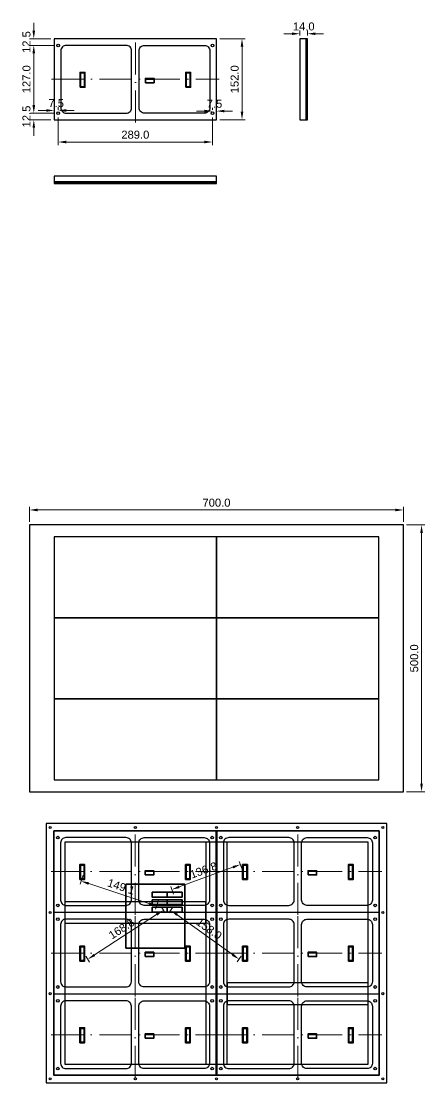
# Model space of a CAD drawing. Header units: inches. Extents: x 49419 to 111780, y 786065 to 1579898.
# Drawn here: x 57085 to 57841, y 789477 to 791467 of the extents above; entities that cross this region are included whole.
import ezdxf

# ---------------------------------------------------------------- set-up
doc = ezdxf.new("R2010")
doc.units = ezdxf.units.IN
doc.header["$MEASUREMENT"] = 0
doc.header["$PDMODE"] = 35
doc.header["$PDSIZE"] = -3
doc.linetypes.add('ACAD_ISO10W100', pattern=[18, 12, -3, 0, -3])
doc.layers.add('cutout', color=2, linetype='Continuous')
doc.layers.add('LED', color=1, linetype='Continuous')
doc.layers.add('Main Frame', color=4, linetype='Continuous', lineweight=0)
doc.layers.add('Nep V', color=1, linetype='Continuous', lineweight=35)
doc.styles.add('Arial3', font='arial.ttf', dxfattribs={"height": 15})
doc.dimstyles.new('Copy(5) of bom TL3-1', dxfattribs={"dimtxt": 15, "dimasz": 15, "dimexe": 6, "dimexo": 6, "dimgap": 6, "dimtad": 1, "dimdec": 1, "dimlfac": 0.333333, "dimzin": 0, "dimdsep": 46, "dimtxsty": 'Arial3', "dimcen": 0.09, "dimclrd": 8, "dimclre": 9, "dimclrt": 5, "dimadec": 0, "dimazin": 0, "dimtfac": 1, "dimtdec": 1, "dimtix": 1, "dimtofl": 0, "dimtmove": 0, "dimatfit": 3, "dimfxl": 1, "dimtolj": 1, "dimtzin": 0, "dimlwd": 0, "dimlwe": 0, "dimarcsym": 0})

# ---------------------------------------------------------------- blocks, each defined once
blk = doc.blocks.new('*D364')
at = {"layer": 'cutout', "color": 8, "linetype": 'Continuous', "lineweight": 0}
for p, q in [((57132, 791299.6), (57117, 791299.6)), ((57169.5, 791299.6), (57184.5, 791299.6))]:
    blk.add_line(p, q, dxfattribs=at)
at = {"layer": 'cutout', "color": 9, "linetype": 'Continuous', "lineweight": 0}
for p, q in [((57147, 791300.6), (57147, 791305.6)), ((57154.5, 791300.6), (57154.5, 791305.6))]:
    blk.add_line(p, q, dxfattribs=at)
at = {"layer": 'cutout', "color": 8, "linetype": 'Continuous'}
for points in [[(57132, 791302.1), (57132, 791297.1), (57147, 791299.6)], [(57169.5, 791302.1), (57169.5, 791297.1), (57154.5, 791299.6)]]:
    blk.add_solid(points, dxfattribs=at)
at = {"layer": 'Defpoints', "color": 0, "linetype": 'Continuous'}
for p in [(57147, 791299.6), (57147, 791294.6), (57154.5, 791294.6)]:
    blk.add_point(p, dxfattribs=at)
at = {"layer": 'cutout', "color": 5, "linetype": 'Continuous', "insert": (57150.8, 791313.2), "char_height": 15, "attachment_point": 5, "style": 'Arial3'}
blk.add_mtext('\\A1;7.5', dxfattribs=at)
blk = doc.blocks.new('*D365')
at = {"layer": 'cutout', "color": 8, "linetype": 'Continuous', "lineweight": 0}
for p, q in [((57428.5, 791298.5), (57413.5, 791298.5)), ((57466, 791298.5), (57481, 791298.5))]:
    blk.add_line(p, q, dxfattribs=at)
at = {"layer": 'cutout', "color": 9, "linetype": 'Continuous', "lineweight": 0}
for p, q in [((57443.5, 791300.6), (57443.5, 791304.5)), ((57451, 791300.6), (57451, 791304.5))]:
    blk.add_line(p, q, dxfattribs=at)
at = {"layer": 'cutout', "color": 8, "linetype": 'Continuous'}
for points in [[(57428.5, 791301), (57428.5, 791296), (57443.5, 791298.5)], [(57466, 791301), (57466, 791296), (57451, 791298.5)]]:
    blk.add_solid(points, dxfattribs=at)
at = {"layer": 'Defpoints', "color": 0, "linetype": 'Continuous'}
for p in [(57451, 791298.5), (57443.5, 791294.6), (57451, 791294.6)]:
    blk.add_point(p, dxfattribs=at)
at = {"layer": 'cutout', "color": 5, "linetype": 'Continuous', "insert": (57447.3, 791312.1), "char_height": 15, "attachment_point": 5, "style": 'Arial3'}
blk.add_mtext('\\A1;7.5', dxfattribs=at)
blk = doc.blocks.new('*D366')
at = {"layer": 'cutout', "color": 9, "linetype": 'Continuous', "lineweight": 0}
for p, q in [((57154.5, 791286.6), (57154.5, 791234.5)), ((57443.5, 791286.6), (57443.5, 791234.5))]:
    blk.add_line(p, q, dxfattribs=at)
at = {"layer": 'cutout', "color": 8, "linetype": 'Continuous', "lineweight": 0}
blk.add_line((57169.5, 791240.5), (57428.5, 791240.5), dxfattribs=at)
at = {"layer": 'cutout', "color": 8, "linetype": 'Continuous'}
for points in [[(57169.5, 791243), (57169.5, 791238), (57154.5, 791240.5)], [(57428.5, 791243), (57428.5, 791238), (57443.5, 791240.5)]]:
    blk.add_solid(points, dxfattribs=at)
at = {"layer": 'Defpoints', "color": 0, "linetype": 'Continuous'}
for p in [(57154.5, 791292.6), (57443.5, 791292.6), (57443.5, 791240.5)]:
    blk.add_point(p, dxfattribs=at)
at = {"layer": 'cutout', "color": 5, "linetype": 'Continuous', "insert": (57299, 791254.1), "char_height": 15, "attachment_point": 5, "style": 'Arial3'}
blk.add_mtext('\\A1;289.0', dxfattribs=at)
blk = doc.blocks.new('*D367')
at = {"layer": 'cutout', "color": 9, "linetype": 'Continuous', "lineweight": 0}
for p, q in [((57148.5, 791421.6), (57102.8, 791421.6)), ((57148.5, 791294.6), (57102.8, 791294.6))]:
    blk.add_line(p, q, dxfattribs=at)
at = {"layer": 'cutout', "color": 8, "linetype": 'Continuous', "lineweight": 0}
blk.add_line((57108.8, 791309.6), (57108.8, 791406.6), dxfattribs=at)
at = {"layer": 'cutout', "color": 8, "linetype": 'Continuous'}
for points in [[(57106.3, 791406.6), (57111.3, 791406.6), (57108.8, 791421.6)], [(57106.3, 791309.6), (57111.3, 791309.6), (57108.8, 791294.6)]]:
    blk.add_solid(points, dxfattribs=at)
at = {"layer": 'Defpoints', "color": 0, "linetype": 'Continuous'}
for p in [(57108.8, 791421.6), (57154.5, 791421.6), (57154.5, 791294.6)]:
    blk.add_point(p, dxfattribs=at)
at = {"layer": 'cutout', "color": 5, "linetype": 'Continuous', "insert": (57095.2, 791358.1), "char_height": 15, "attachment_point": 5, "rotation": 90, "style": 'Arial3'}
blk.add_mtext('\\A1;127.0', dxfattribs=at)
blk = doc.blocks.new('*D368')
at = {"layer": 'cutout', "color": 8, "linetype": 'Continuous', "lineweight": 0}
for p, q in [((57108.8, 791449.1), (57108.8, 791464.1)), ((57108.8, 791406.6), (57108.8, 791391.6))]:
    blk.add_line(p, q, dxfattribs=at)
at = {"layer": 'cutout', "color": 9, "linetype": 'Continuous', "lineweight": 0}
for p, q in [((57141, 791434.1), (57102.8, 791434.1)), ((57148.5, 791421.6), (57102.8, 791421.6))]:
    blk.add_line(p, q, dxfattribs=at)
at = {"layer": 'cutout', "color": 8, "linetype": 'Continuous'}
for points in [[(57106.3, 791449.1), (57111.3, 791449.1), (57108.8, 791434.1)], [(57106.3, 791406.6), (57111.3, 791406.6), (57108.8, 791421.6)]]:
    blk.add_solid(points, dxfattribs=at)
at = {"layer": 'Defpoints', "color": 0, "linetype": 'Continuous'}
for p in [(57108.8, 791434.1), (57147, 791434.1), (57154.5, 791421.6)]:
    blk.add_point(p, dxfattribs=at)
at = {"layer": 'cutout', "color": 5, "linetype": 'Continuous', "insert": (57095.2, 791427.8), "char_height": 15, "attachment_point": 5, "rotation": 90, "style": 'Arial3'}
blk.add_mtext('\\A1;12.5', dxfattribs=at)
blk = doc.blocks.new('*D369')
at = {"layer": 'cutout', "color": 8, "linetype": 'Continuous', "lineweight": 0}
for p, q in [((57108.8, 791309.6), (57108.8, 791324.6)), ((57108.8, 791267.1), (57108.8, 791252.1))]:
    blk.add_line(p, q, dxfattribs=at)
at = {"layer": 'cutout', "color": 9, "linetype": 'Continuous', "lineweight": 0}
for p, q in [((57148.5, 791294.6), (57102.8, 791294.6)), ((57141, 791282.1), (57102.8, 791282.1))]:
    blk.add_line(p, q, dxfattribs=at)
at = {"layer": 'cutout', "color": 8, "linetype": 'Continuous'}
for points in [[(57106.3, 791309.6), (57111.3, 791309.6), (57108.8, 791294.6)], [(57106.3, 791267.1), (57111.3, 791267.1), (57108.8, 791282.1)]]:
    blk.add_solid(points, dxfattribs=at)
at = {"layer": 'Defpoints', "color": 0, "linetype": 'Continuous'}
for p in [(57108.8, 791282.1), (57147, 791282.1), (57154.5, 791294.6)]:
    blk.add_point(p, dxfattribs=at)
at = {"layer": 'cutout', "color": 5, "linetype": 'Continuous', "insert": (57095.2, 791288.3), "char_height": 15, "attachment_point": 5, "rotation": 90, "style": 'Arial3'}
blk.add_mtext('\\A1;12.5', dxfattribs=at)
blk = doc.blocks.new('*D370')
at = {"layer": 'cutout', "color": 9, "linetype": 'Continuous', "lineweight": 0}
for p, q in [((57457, 791434.1), (57504.8, 791434.1)), ((57457, 791282.1), (57504.8, 791282.1))]:
    blk.add_line(p, q, dxfattribs=at)
at = {"layer": 'cutout', "color": 8, "linetype": 'Continuous', "lineweight": 0}
blk.add_line((57498.8, 791419.1), (57498.8, 791297.1), dxfattribs=at)
at = {"layer": 'cutout', "color": 8, "linetype": 'Continuous'}
for points in [[(57496.3, 791419.1), (57501.3, 791419.1), (57498.8, 791434.1)], [(57496.3, 791297.1), (57501.3, 791297.1), (57498.8, 791282.1)]]:
    blk.add_solid(points, dxfattribs=at)
at = {"layer": 'Defpoints', "color": 0, "linetype": 'Continuous'}
for p in [(57451, 791434.1), (57451, 791282.1), (57498.8, 791282.1)]:
    blk.add_point(p, dxfattribs=at)
at = {"layer": 'cutout', "color": 5, "linetype": 'Continuous', "insert": (57485.1, 791358.1), "char_height": 15, "attachment_point": 5, "rotation": 90, "style": 'Arial3'}
blk.add_mtext('\\A1;152.0', dxfattribs=at)
blk = doc.blocks.new('*D371')
at = {"layer": 'cutout', "color": 8, "linetype": 'Continuous', "lineweight": 0}
for p, q in [((57592.4, 791443.4), (57577.4, 791443.4)), ((57636.4, 791443.4), (57651.4, 791443.4))]:
    blk.add_line(p, q, dxfattribs=at)
at = {"layer": 'cutout', "color": 9, "linetype": 'Continuous', "lineweight": 0}
for p, q in [((57607.4, 791440.1), (57607.4, 791449.4)), ((57621.4, 791440.1), (57621.4, 791449.4))]:
    blk.add_line(p, q, dxfattribs=at)
at = {"layer": 'cutout', "color": 8, "linetype": 'Continuous'}
for points in [[(57592.4, 791445.9), (57592.4, 791440.9), (57607.4, 791443.4)], [(57636.4, 791445.9), (57636.4, 791440.9), (57621.4, 791443.4)]]:
    blk.add_solid(points, dxfattribs=at)
at = {"layer": 'Defpoints', "color": 0, "linetype": 'Continuous'}
for p in [(57621.4, 791443.4), (57607.4, 791434.1), (57621.4, 791434.1)]:
    blk.add_point(p, dxfattribs=at)
at = {"layer": 'cutout', "color": 5, "linetype": 'Continuous', "insert": (57614.4, 791457), "char_height": 15, "attachment_point": 5, "style": 'Arial3'}
blk.add_mtext('\\A1;14.0', dxfattribs=at)
blk = doc.blocks.new('*D372')
at = {"layer": 'cutout', "color": 9, "linetype": 'Continuous', "lineweight": 0}
for p, q in [((57807, 790522.7), (57841.1, 790522.7)), ((57807, 790022.7), (57841.1, 790022.7))]:
    blk.add_line(p, q, dxfattribs=at)
at = {"layer": 'cutout', "color": 8, "linetype": 'Continuous', "lineweight": 0}
blk.add_line((57835.1, 790507.7), (57835.1, 790037.7), dxfattribs=at)
at = {"layer": 'cutout', "color": 8, "linetype": 'Continuous'}
for points in [[(57832.6, 790507.7), (57837.6, 790507.7), (57835.1, 790522.7)], [(57832.6, 790037.7), (57837.6, 790037.7), (57835.1, 790022.7)]]:
    blk.add_solid(points, dxfattribs=at)
at = {"layer": 'Defpoints', "color": 0, "linetype": 'Continuous'}
for p in [(57801, 790522.7), (57801, 790022.7), (57835.1, 790022.7)]:
    blk.add_point(p, dxfattribs=at)
at = {"layer": 'cutout', "color": 5, "linetype": 'Continuous', "insert": (57821.4, 790272.7), "char_height": 15, "attachment_point": 5, "rotation": 90, "style": 'Arial3'}
blk.add_mtext('\\A1;500.0', dxfattribs=at)
blk = doc.blocks.new('*D373')
at = {"layer": 'cutout', "color": 9, "linetype": 'Continuous', "lineweight": 0}
for p, q in [((57101, 790528.7), (57101, 790556.8)), ((57801, 790528.7), (57801, 790556.8))]:
    blk.add_line(p, q, dxfattribs=at)
at = {"layer": 'cutout', "color": 8, "linetype": 'Continuous', "lineweight": 0}
blk.add_line((57116, 790550.8), (57786, 790550.8), dxfattribs=at)
at = {"layer": 'cutout', "color": 8, "linetype": 'Continuous'}
for points in [[(57116, 790553.3), (57116, 790548.3), (57101, 790550.8)], [(57786, 790553.3), (57786, 790548.3), (57801, 790550.8)]]:
    blk.add_solid(points, dxfattribs=at)
at = {"layer": 'Defpoints', "color": 0, "linetype": 'Continuous'}
for p in [(57801, 790550.8), (57101, 790522.7), (57801, 790522.7)]:
    blk.add_point(p, dxfattribs=at)
at = {"layer": 'cutout', "color": 5, "linetype": 'Continuous', "insert": (57451, 790564.4), "char_height": 15, "attachment_point": 5, "style": 'Arial3'}
blk.add_mtext('\\A1;700.0', dxfattribs=at)
blk = doc.blocks.new('led P3.75 s')
at = {"layer": 'LED', "color": 1, "linetype": 'Continuous'}
for p, q in [((11, 152), (11, 0)), ((12.5, 152), (12.5, 0))]:
    blk.add_line(p, q, dxfattribs=at)
blk.add_lwpolyline([(0, 0), (14, 0), (14, 152), (0, 152)], close=True, dxfattribs=at)
blk = doc.blocks.new('led P3.75 back')
at = {"layer": 'cutout', "linetype": 'Continuous'}
for centre in [(7.5, 139.5), (296.5, 139.5), (7.5, 12.5), (296.5, 12.5)]:
    blk.add_circle(centre, 2.5, dxfattribs=at)
at = {"layer": 'LED', "color": 1, "linetype": 'Continuous'}
blk.add_lwpolyline([(0, 0), (304, 0), (304, 152), (0, 152)], close=True, dxfattribs=at)
for points in [[(22.5, 12.5), (135, 12.5, 0.414214), (145, 22.5), (145, 129.5, 0.414214), (135, 139.5), (22.5, 139.5, 0.414214), (12.5, 129.5), (12.5, 22.5, 0.414214)], [(281.5, 12.5), (169, 12.5, -0.414214), (159, 22.5), (159, 129.5, -0.414214), (169, 139.5), (281.5, 139.5, -0.414214), (291.5, 129.5), (291.5, 22.5, -0.414214)]]:
    blk.add_lwpolyline(points, format="xyb", close=True, dxfattribs=at)
at = {"layer": 'Main Frame', "linetype": 'ACAD_ISO10W100', "ltscale": 5}
for p, q in [((152, -5), (152, 157)), ((-5, 76), (309, 76))]:
    blk.add_line(p, q, dxfattribs=at)
at = {"layer": 'Nep V', "linetype": 'Continuous'}
for p, q in [((49.5, 77), (48.5, 77)), ((49.5, 73), (48.5, 73)), ((171, 76.5), (187, 76.5)), ((247.5, 77), (246.5, 77)), ((247.5, 73), (246.5, 73))]:
    blk.add_line(p, q, dxfattribs=at)
for points in [[(48.5, 61), (57.5, 61), (57.5, 89), (48.5, 89)], [(49.5, 62), (56.5, 62), (56.5, 88), (49.5, 88)], [(246.5, 61), (255.5, 61), (255.5, 89), (246.5, 89)], [(247.5, 62), (254.5, 62), (254.5, 88), (247.5, 88)], [(171, 69.5), (187, 69.5), (187, 77.5), (171, 77.5)]]:
    blk.add_lwpolyline(points, close=True, dxfattribs=at)
blk = doc.blocks.new('led P3.75 bottom')
at = {"layer": 'LED', "color": 1, "linetype": 'Continuous'}
for p, q in [((304, -11), (0, -11)), ((304, -12.5), (0, -12.5))]:
    blk.add_line(p, q, dxfattribs=at)
blk.add_lwpolyline([(0, 0), (0, -14), (304, -14), (304, 0)], close=True, dxfattribs=at)
blk = doc.blocks.new('*D397')
at = {"layer": 'Defpoints', "color": 0, "linetype": 'Continuous'}
for p in [(57203, 789872.2), (57197.4, 789855.2), (57344.5, 789825.2)]:
    blk.add_point(p, dxfattribs=at)
at = {"layer": 'Nep V', "color": 9, "linetype": 'Continuous', "lineweight": 0}
for p, q in [((57201.1, 789866.5), (57195.5, 789849.5)), ((57342.6, 789819.5), (57337, 789802.5))]:
    blk.add_line(p, q, dxfattribs=at)
at = {"layer": 'Nep V', "color": 8, "linetype": 'Continuous', "lineweight": 0}
blk.add_line((57324.6, 789813), (57211.6, 789850.5), dxfattribs=at)
at = {"layer": 'Nep V', "color": 8, "linetype": 'Continuous'}
for points in [[(57212.4, 789852.9), (57210.8, 789848.1), (57197.4, 789855.2)], [(57325.4, 789815.3), (57323.9, 789810.6), (57338.9, 789808.2)]]:
    blk.add_solid(points, dxfattribs=at)
at = {"layer": 'Nep V', "color": 5, "linetype": 'Continuous', "insert": (57272.4, 789844.7), "char_height": 15, "attachment_point": 5, "rotation": 341.6258, "style": 'Arial3'}
blk.add_mtext('\\A1;149.1', dxfattribs=at)
blk = doc.blocks.new('*D398')
at = {"layer": 'Defpoints', "color": 0, "linetype": 'Continuous'}
for p in [(57495.9, 789886.3), (57501, 789872.2), (57372.5, 789825.2)]:
    blk.add_point(p, dxfattribs=at)
at = {"layer": 'Nep V', "color": 9, "linetype": 'Continuous', "lineweight": 0}
for p, q in [((57499, 789877.8), (57493.8, 789891.9)), ((57370.5, 789830.8), (57365.3, 789844.9))]:
    blk.add_line(p, q, dxfattribs=at)
at = {"layer": 'Nep V', "color": 8, "linetype": 'Continuous', "lineweight": 0}
blk.add_line((57381.4, 789844.5), (57481.8, 789881.2), dxfattribs=at)
at = {"layer": 'Nep V', "color": 8, "linetype": 'Continuous'}
for points in [[(57480.9, 789883.5), (57482.6, 789878.8), (57495.9, 789886.3)], [(57380.6, 789846.8), (57382.3, 789842.1), (57367.4, 789839.3)]]:
    blk.add_solid(points, dxfattribs=at)
at = {"layer": 'Nep V', "color": 5, "linetype": 'Continuous', "insert": (57426.9, 789875.6), "char_height": 15, "attachment_point": 5, "rotation": 20.0904, "style": 'Arial3'}
blk.add_mtext('\\A1;136.8', dxfattribs=at)
blk = doc.blocks.new('*D399')
at = {"layer": 'Defpoints', "color": 0, "linetype": 'Continuous'}
for p in [(57344.5, 789811.2), (57203, 789719.2), (57209.9, 789708.6)]:
    blk.add_point(p, dxfattribs=at)
at = {"layer": 'Nep V', "color": 9, "linetype": 'Continuous', "lineweight": 0}
for p, q in [((57347.8, 789806.2), (57354.7, 789795.5)), ((57206.3, 789714.2), (57213.2, 789703.5))]:
    blk.add_line(p, q, dxfattribs=at)
at = {"layer": 'Nep V', "color": 8, "linetype": 'Continuous', "lineweight": 0}
blk.add_line((57338.8, 789792.4), (57222.5, 789716.8), dxfattribs=at)
at = {"layer": 'Nep V', "color": 8, "linetype": 'Continuous'}
for points in [[(57337.5, 789794.5), (57340.2, 789790.3), (57351.4, 789800.6)], [(57221.1, 789718.8), (57223.9, 789714.7), (57209.9, 789708.6)]]:
    blk.add_solid(points, dxfattribs=at)
at = {"layer": 'Nep V', "color": 5, "linetype": 'Continuous', "insert": (57273.2, 789766), "char_height": 15, "attachment_point": 5, "rotation": 33.031, "style": 'Arial3'}
blk.add_mtext('\\A1;168.8', dxfattribs=at)
blk = doc.blocks.new('*D400')
at = {"layer": 'Defpoints', "color": 0, "linetype": 'Continuous'}
for p in [(57372.5, 789811.2), (57493.5, 789708.6), (57501, 789719.2)]:
    blk.add_point(p, dxfattribs=at)
at = {"layer": 'Nep V', "color": 9, "linetype": 'Continuous', "lineweight": 0}
for p, q in [((57369, 789806.3), (57361.5, 789795.8)), ((57497.5, 789714.3), (57490, 789703.8))]:
    blk.add_line(p, q, dxfattribs=at)
at = {"layer": 'Nep V', "color": 8, "linetype": 'Continuous', "lineweight": 0}
blk.add_line((57377.2, 789791.9), (57481.3, 789717.4), dxfattribs=at)
at = {"layer": 'Nep V', "color": 8, "linetype": 'Continuous'}
for points in [[(57378.6, 789793.9), (57375.7, 789789.9), (57365, 789800.6)], [(57482.7, 789719.4), (57479.8, 789715.3), (57493.5, 789708.6)]]:
    blk.add_solid(points, dxfattribs=at)
at = {"layer": 'Nep V', "color": 5, "linetype": 'Continuous', "insert": (57437.2, 789765.7), "char_height": 15, "attachment_point": 5, "rotation": 324.3991, "style": 'Arial3'}
blk.add_mtext('\\A1;158.0', dxfattribs=at)

msp = doc.modelspace()

# ---------------------------------------------------------------- linework, layer by layer
at = {"layer": 'cutout', "color": 1, "linetype": 'Continuous'}
for points in [[(57101.02, 790022.75), (57801.02, 790022.75), (57801.02, 790522.75), (57101.02, 790522.75)], [(57147.02, 790044.75), (57755.02, 790044.75), (57755.02, 790500.75), (57147.02, 790500.75)], [(57132.02, 789477.19), (57770.02, 789477.19), (57770.02, 789963.19), (57132.02, 789963.19)], [(57146.52, 789491.19), (57755.52, 789491.19), (57755.52, 789949.19), (57146.52, 789949.19)], [(57167.02, 789512.19), (57735.02, 789512.19), (57735.02, 789928.19), (57167.02, 789928.19)], [(57431.02, 789512.19), (57471.02, 789512.19), (57471.02, 789928.19), (57431.02, 789928.19)], [(57431.02, 789776.19), (57431.02, 789816.19), (57167.02, 789816.19), (57167.02, 789776.19)], [(57735.02, 789624.19), (57735.02, 789664.19), (57471.02, 789664.19), (57471.02, 789624.19)]]:
    msp.add_lwpolyline(points, close=True, dxfattribs=at)
at = {"layer": 'cutout', "linetype": 'Continuous'}
for centre in [(57139.52, 789955.69), (57299.02, 789955.69), (57451.02, 789955.69), (57603.02, 789955.69), (57762.52, 789955.69), (57139.52, 789796.19), (57762.52, 789796.19), (57139.52, 789644.19), (57762.52, 789644.19), (57139.52, 789484.69), (57299.02, 789484.69), (57451.02, 789484.69), (57603.02, 789484.69), (57762.52, 789484.69)]:
    msp.add_circle(centre, 2, dxfattribs=at)
at = {"layer": 'LED', "color": 1, "linetype": 'Continuous'}
for points in [[(57147.02, 790348.75), (57451.02, 790348.75), (57451.02, 790500.75), (57147.02, 790500.75)], [(57451.02, 790348.75), (57755.02, 790348.75), (57755.02, 790500.75), (57451.02, 790500.75)], [(57147.02, 790196.75), (57451.02, 790196.75), (57451.02, 790348.75), (57147.02, 790348.75)], [(57451.02, 790196.75), (57755.02, 790196.75), (57755.02, 790348.75), (57451.02, 790348.75)], [(57147.02, 790044.75), (57451.02, 790044.75), (57451.02, 790196.75), (57147.02, 790196.75)], [(57451.02, 790044.75), (57755.02, 790044.75), (57755.02, 790196.75), (57451.02, 790196.75)]]:
    msp.add_lwpolyline(points, close=True, dxfattribs=at)
at = {"layer": 'Nep V', "linetype": 'Continuous'}
msp.add_line((57451.02, 789949.19), (57451.02, 789491.19), dxfattribs=at)
for points in [[(57146.52, 789949.19), (57755.52, 789949.19), (57755.52, 789491.19), (57146.52, 789491.19)], [(57281.52, 789729.19), (57391.52, 789729.19), (57391.52, 789849.19), (57281.52, 789849.19)], [(57330.52, 789834.19), (57330.52, 789825.19), (57358.52, 789825.19), (57358.52, 789834.19)], [(57358.52, 789834.19), (57358.52, 789825.19), (57386.52, 789825.19), (57386.52, 789834.19)], [(57330.52, 789820.19), (57330.52, 789811.19), (57358.52, 789811.19), (57358.52, 789820.19)], [(57330.52, 789806.19), (57330.52, 789797.19), (57358.52, 789797.19), (57358.52, 789806.19)], [(57358.52, 789820.19), (57358.52, 789811.19), (57386.52, 789811.19), (57386.52, 789820.19)], [(57358.52, 789806.19), (57358.52, 789797.19), (57386.52, 789797.19), (57386.52, 789806.19)]]:
    msp.add_lwpolyline(points, close=True, dxfattribs=at)

# ---------------------------------------------------------------- block references
at = {"layer": 'cutout', "color": 1, "linetype": 'Continuous'}
for name, p in [('led P3.75 back', (57147.02, 791282.05)), ('led P3.75 s', (57607.41, 791282.05)), ('led P3.75 bottom', (57147.02, 791176.58)), ('led P3.75 back', (57146.52, 789797.19)), ('led P3.75 back', (57451.52, 789797.19)), ('led P3.75 back', (57146.52, 789644.19)), ('led P3.75 back', (57451.52, 789644.19)), ('led P3.75 back', (57146.52, 789491.19)), ('led P3.75 back', (57451.52, 789491.19))]:
    msp.add_blockref(name, p, dxfattribs=at)

# ---------------------------------------------------------------- dimensions: what is measured, and where the dimension line sits
for base, p1, p2, override, picture, middle in [((57108.82, 791434.05), (57154.52, 791421.55), (57147.02, 791434.05), {"dimlfac": 1, "dimtmove": 1}, '*D368', (57095.16, 791427.8)), ((57108.82, 791421.55), (57154.52, 791294.55), (57154.52, 791421.55), {"dimlfac": 1}, '*D367', (57095.16, 791358.05)), ((57498.76, 791282.05), (57451.02, 791434.05), (57451.02, 791282.05), {"dimlfac": 1}, '*D370', (57485.1, 791358.05)), ((57108.82, 791282.05), (57154.52, 791294.55), (57147.02, 791282.05), {"dimlfac": 1}, '*D369', (57095.16, 791288.3)), ((57835.1, 790022.75), (57801.02, 790522.75), (57801.02, 790022.75), {"dimlfac": 1}, '*D372', (57821.44, 790272.75))]:
    dim = msp.add_linear_dim(base=base, p1=p1, p2=p2, angle=90, dimstyle='Copy(5) of bom TL3-1', override=override, dxfattribs=at)
    dim.commit()
    dim.dimension.update_dxf_attribs({"geometry": picture, "text_midpoint": middle})
for base, p1, p2, picture, middle in [((57621.41, 791443.37), (57607.41, 791434.05), (57621.41, 791434.05), '*D371', (57614.41, 791457.03)), ((57147.02, 791299.62), (57154.52, 791294.55), (57147.02, 791294.55), '*D364', (57150.77, 791313.25)), ((57451.02, 791298.5), (57443.52, 791294.55), (57451.02, 791294.55), '*D365', (57447.27, 791312.13)), ((57443.52, 791240.47), (57154.52, 791292.55), (57443.52, 791292.55), '*D366', (57299.02, 791254.13)), ((57801.02, 790550.79), (57101.02, 790522.75), (57801.02, 790522.75), '*D373', (57451.02, 790564.44))]:
    dim = msp.add_linear_dim(base=base, p1=p1, p2=p2, dimstyle='Copy(5) of bom TL3-1', override={"dimlfac": 1}, dxfattribs=at)
    dim.commit()
    dim.dimension.update_dxf_attribs({"geometry": picture, "text_midpoint": middle})
at = {"layer": 'Nep V', "linetype": 'Continuous'}
for p1, p2, distance, picture, middle in [((57372.52, 789825.19), (57501.02, 789872.19), 15.04, '*D398', (57426.91, 789875.64)), ((57344.52, 789825.19), (57203.02, 789872.19), 17.87, '*D397', (57272.44, 789844.69)), ((57344.52, 789811.19), (57203.02, 789719.19), 12.65, '*D399', (57273.22, 789766.03)), ((57372.52, 789811.19), (57501.02, 789719.19), -12.97, '*D400', (57437.17, 789765.75))]:
    dim = msp.add_aligned_dim(p1=p1, p2=p2, distance=distance, dimstyle='Copy(5) of bom TL3-1', override={"dimlfac": 1}, dxfattribs=at)
    dim.commit()
    dim.dimension.update_dxf_attribs({"geometry": picture, "text_midpoint": middle})

doc.saveas('drawing.dxf')
